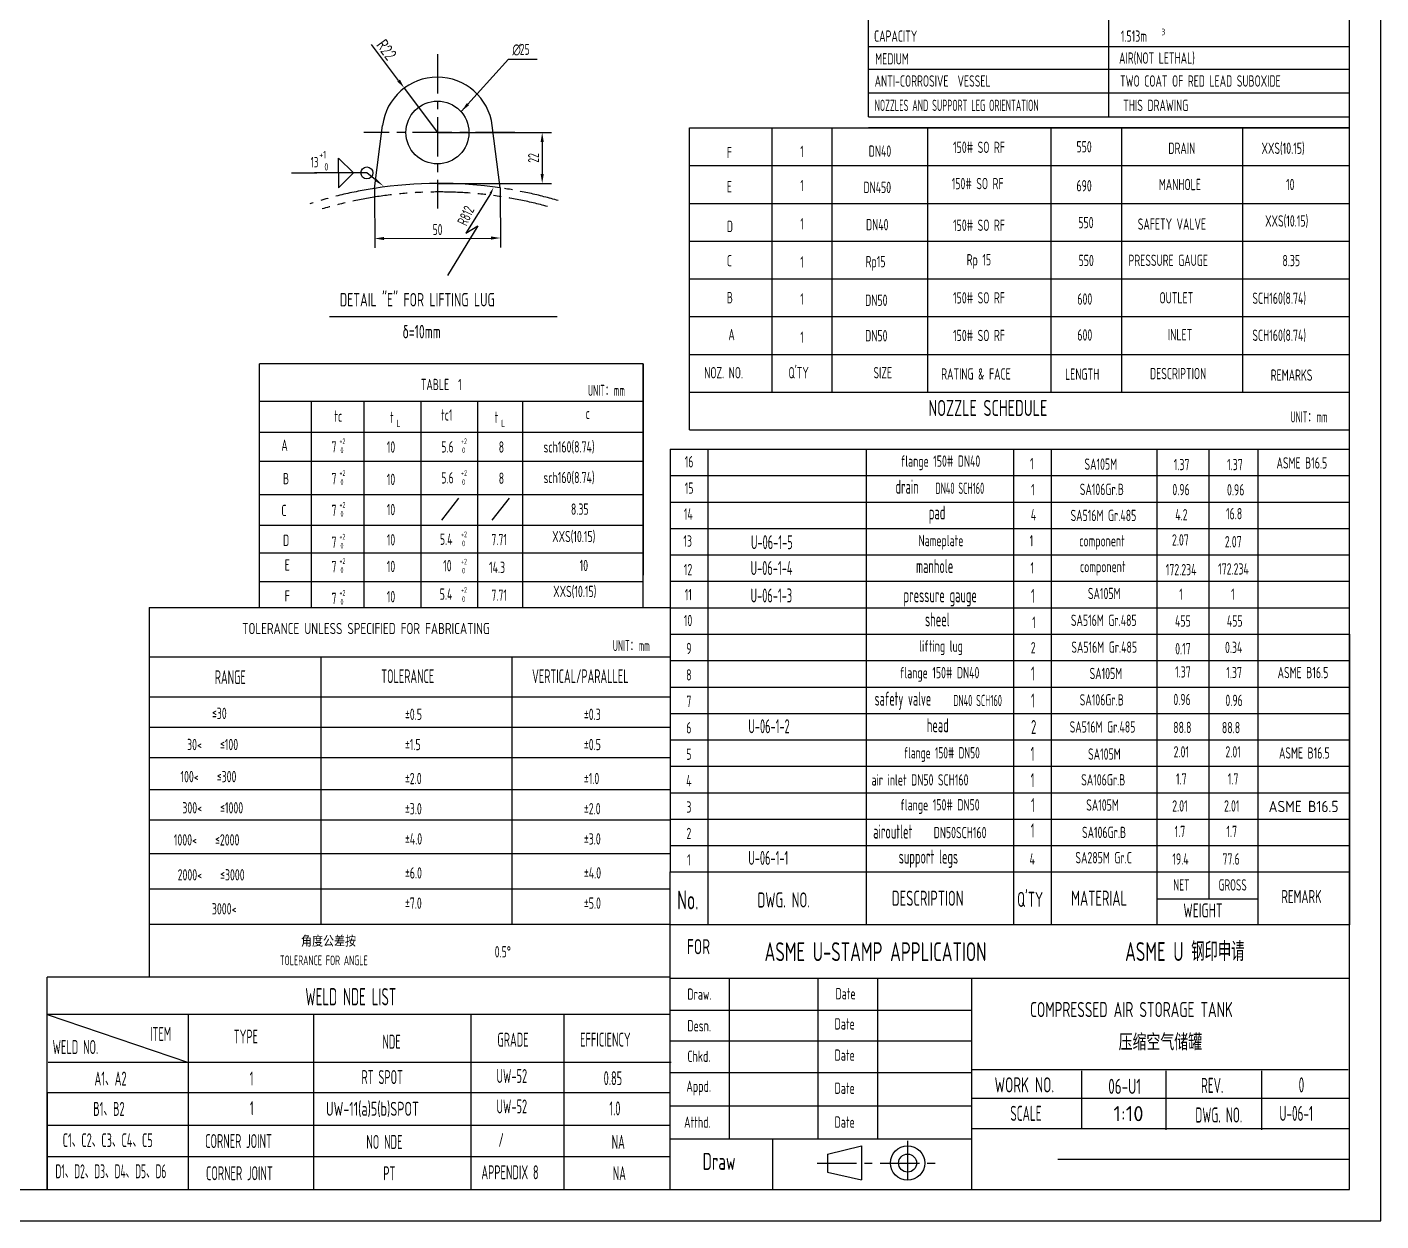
# Model space of a CAD drawing. Extents: x 2148 to 19378, y -121 to 5940.
# Drawn here: x 6254 to 10558, y 0 to 3795 of the extents above; entities that cross this region are included whole.
import ezdxf
from ezdxf.enums import TextEntityAlignment as Align

# ---------------------------------------------------------------- set-up
doc = ezdxf.new("R2010")
doc.units = 0
doc.header["$LTSCALE"] = 100
doc.header["$MEASUREMENT"] = 0
for name, pattern in [('G', [2, 1.25, -0.25, 0.25, -0.25]), ('J', [2, 1.25, -0.25, 0.25, -0.25]), ('K', [2.5, 1.25, -0.25, 0.25, -0.25, 0.25, -0.25])]:
    doc.linetypes.add(name, pattern=pattern)
doc.layers.get('DEFPOINTS').update_dxf_attribs({"linetype": 'CONTINUOUS'})
for name, color, linetype in [('01', 7, 'CONTINUOUS'), ('02', 1, 'CONTINUOUS'), ('05', 4, 'G'), ('07', 6, 'K'), ('10', 1, 'CONTINUOUS'), ('11', 3, 'CONTINUOUS'), ('13', 3, 'CONTINUOUS')]:
    doc.layers.add(name, color=color, linetype=linetype)
doc.styles.get("Standard").update_dxf_attribs({"font": 'isocp.shx', "width": 0.707, "bigfont": 'hztxt.shx'})
doc.dimstyles.new('INTE', dxfattribs={"dimscale": 10, "dimtxt": 3.5, "dimasz": 3, "dimexe": 3, "dimexo": 0, "dimgap": 1, "dimtad": 1, "dimdec": 3, "dimtxsty": 'STANDARD', "dimcen": 0, "dimclrd": 1, "dimclre": 1, "dimclrt": 3, "dimaunit": 1, "dimazin": 3, "dimtfac": 1, "dimtdec": 4, "dimtofl": 0, "dimtmove": 0, "dimatfit": 3, "dimtzin": 0})

# ---------------------------------------------------------------- blocks, each defined once
blk = doc.blocks.new('*D50')
at = {"layer": '10', "color": 1}
blk.add_line((7435.3, 3625), (7349.5, 3740), dxfattribs=at)
blk.add_solid([(7439.3, 3628), (7431.3, 3622), (7453.3, 3600.9)], dxfattribs=at)
at = {"layer": 'DEFPOINTS', "color": 0}
for p in [(7453.3, 3600.9), (7558.5, 3459.8)]:
    blk.add_point(p, dxfattribs=at)
at = {"layer": '10', "color": 3, "insert": (7396.9, 3722.5), "char_height": 35, "attachment_point": 5, "rotation": 306.7158}
blk.add_mtext('{\\Fsimplex.shx|c0;R22}', dxfattribs=at)
blk = doc.blocks.new('*D51')
at = {"layer": '10', "color": 1}
for p, q in [((7358.3, 3282.2), (7359.1, 3092.8)), ((7758.5, 3283.8), (7759.3, 3094.5)), ((7389, 3122.9), (7729.2, 3124.4))]:
    blk.add_line(p, q, dxfattribs=at)
for points in [[(7388.9, 3127.9), (7389, 3117.9), (7359, 3122.8)], [(7729.2, 3129.4), (7729.2, 3119.4), (7759.2, 3124.5)]]:
    blk.add_solid(points, dxfattribs=at)
at = {"layer": 'DEFPOINTS', "color": 0}
for p in [(7358.3, 3282.2), (7758.5, 3283.8), (7759.2, 3124.5)]:
    blk.add_point(p, dxfattribs=at)
at = {"layer": '10', "color": 3, "insert": (7558.9, 3151.2), "char_height": 35, "attachment_point": 5, "rotation": 0.2422}
blk.add_mtext('50', dxfattribs=at)
blk = doc.blocks.new('*D52')
at = {"layer": '10', "color": 1}
for p, q in [((7558.5, 3459.8), (7921.6, 3459.8)), ((7891.6, 3429.8), (7891.6, 3328.1)), ((7558.5, 3298.1), (7921.6, 3298.1))]:
    blk.add_line(p, q, dxfattribs=at)
for points in [[(7886.6, 3429.8), (7896.6, 3429.8), (7891.6, 3459.8)], [(7886.6, 3328.1), (7896.6, 3328.1), (7891.6, 3298.1)]]:
    blk.add_solid(points, dxfattribs=at)
at = {"layer": 'DEFPOINTS', "color": 0}
for p in [(7558.5, 3459.8), (7558.5, 3298.1), (7891.6, 3298.1)]:
    blk.add_point(p, dxfattribs=at)
at = {"layer": '10', "color": 3, "insert": (7864.1, 3379), "char_height": 35, "attachment_point": 5, "rotation": 90}
blk.add_mtext('22', dxfattribs=at)

msp = doc.modelspace()

# ---------------------------------------------------------------- linework, layer by layer
at = {"layer": '01'}
for p, q in [((7358.2815, 3282.1525), (7383.9266, 3482.2209)), ((7758.4983, 3283.844), (7733.07, 3482.2209)), ((10457.9611, 100), (10457.9611, 772)), ((8297.9611, 100), (10457.9611, 100))]:
    msp.add_line(p, q, dxfattribs=at)
msp.add_circle((7558.4983, 3459.844), 100, dxfattribs=at)
for centre, radius, start, end in [((7558.4983, 3459.844), 176, 7.304446, 172.695554), ((7563.9719, 1962.2761), 1335.8078, 81.6265502, 98.8577608)]:
    msp.add_arc(centre, radius, start, end, dxfattribs=at)
at = {"layer": '01', "color": 1}
msp.add_solid([(7723.8952, 3267.1295), (7730.3338, 3263.907), (7736.782, 3284.834)], dxfattribs=at)
at = {"layer": '02'}
for p, q in [((8928.6141, 3509.6148), (10457.9611, 3509.6148)), ((7175.0549, 3331.022), (7094.7354, 3331.022)), ((7215.4122, 2874.9469), (7939.0063, 2874.9469)), ((8212.2685, 2724.3345), (6993.1148, 2724.3345)), ((6993.1148, 1949.6403), (6993.1148, 2724.3345)), ((8212.2685, 2724.3345, -0.0011), (8212.2685, 2724.325, -0.0011)), ((8212.2685, 1949.6403), (8212.2685, 2724.3345)), ((8212.2685, 2724.325, -0.0011), (8212.2685, 2640.325, -0.0011)), ((8212.2685, 2640.325, -0.0011), (8212.2685, 2556.325, -0.0011)), ((8212.2685, 2604.2693), (6993.1148, 2604.2693)), ((7158.0328, 1949.6403), (7158.0328, 2604.2693)), ((7325.8387, 1949.6403), (7325.8387, 2604.2693)), ((7507.1279, 1949.6403), (7507.1279, 2604.2693)), ((7687.2056, 1949.6403), (7687.2056, 2604.2693)), ((7829.8227, 1949.6403), (7829.8227, 2604.2693)), ((8212.2685, 2556.325, -0.0011), (8212.2685, 2472.325, -0.0011)), ((8212.2685, 2506.0927), (6993.1148, 2506.0927)), ((8212.2685, 2472.325, -0.0011), (8212.2685, 2388.325, -0.0011)), ((8212.2685, 2414.1121), (6993.1148, 2414.1121)), ((8297.9611, 2453.213, -0.0011), (8297.9611, 1109.213, -0.0011)), ((8297.9611, 2453.213, -0.0011), (10457.9611, 2453.213, -0.0011)), ((8417.9611, 2453.213, -0.0011), (8417.9611, 1781.213, -0.0011)), ((8921.9611, 2453.213, -0.0011), (8921.9611, 1781.213, -0.0011)), ((9389.9611, 2453.213, -0.0011), (9389.9611, 1781.213, -0.0011)), ((9509.9611, 2453.213, -0.0011), (9509.9611, 1781.213, -0.0011)), ((9845.9611, 2453.213, -0.0011), (9845.9611, 1781.213, -0.0011)), ((10011.06, 2453.213, -0.0011), (10011.06, 1023.5676, -0.0011)), ((10166.4337, 2453.213, -0.0011), (10166.4337, 1786.0708, -0.0011)), ((8212.2685, 2388.325, -0.0011), (8212.2685, 2304.325, -0.0011)), ((8297.9611, 2369.213, -0.0011), (10457.9611, 2369.213, -0.0011)), ((8297.9611, 2369.213, -0.0011), (10457.9611, 2369.213, -0.0011)), ((8212.2685, 2308.4515), (6993.1148, 2308.4515)), ((8212.2685, 2304.325, -0.0011), (8212.2685, 2052.325, -0.0011)), ((8297.9611, 2285.213, -0.0011), (10457.9611, 2285.213, -0.0011)), ((8212.2685, 2211.1049), (6993.1148, 2211.1049)), ((8297.9611, 2201.213, -0.0011), (10457.9611, 2201.213, -0.0011)), ((8297.9611, 2201.213, -0.0011), (10457.9611, 2201.213, -0.0011)), ((8212.2685, 2122.9947), (6993.1148, 2122.9947)), ((8297.9611, 2117.213, -0.0011), (10457.9611, 2117.213, -0.0011)), ((8212.2685, 2031.5266), (6993.1148, 2031.5266)), ((8297.9611, 2033.213, -0.0011), (10457.9611, 2033.213, -0.0011)), ((6642.3692, 1949.6403), (8297.9611, 1949.6403)), ((6642.3692, 1949.6403), (6642.3692, 774.9104)), ((8297.9611, 1949.213, -0.0011), (10457.9611, 1949.213, -0.0011)), ((8297.9611, 1865.213, -0.0011), (10457.9611, 1865.213, -0.0011)), ((10457.9611, 1865.213, -0.0011), (10457.9611, 1781.213, -0.0011)), ((8297.9611, 1792.2526), (6642.3692, 1792.2526)), ((7188.2214, 1792.2526), (7188.2214, 942.7485)), ((7794.8357, 1792.2526), (7794.8357, 942.7485)), ((8297.9611, 1781.213), (10457.9611, 1781.213)), ((8297.9611, 1781.213, -0.0011), (10457.9611, 1781.213, -0.0011)), ((8417.9611, 1781.213, -0.0011), (8417.9611, 1697.213, -0.0011)), ((8921.9611, 1781.213, -0.0011), (8921.9611, 1697.213, -0.0011)), ((9389.9611, 1781.213, -0.0011), (9389.9611, 1697.213, -0.0011)), ((9509.9611, 1781.213, -0.0011), (9509.9611, 1697.213, -0.0011)), ((9845.9611, 1781.213, -0.0011), (9845.9611, 941.213, -0.0011)), ((10166.4337, 1786.0708, -0.0011), (10166.4337, 1702.0708, -0.0011)), ((10457.9611, 1781.213, -0.0011), (10457.9611, 1697.213, -0.0011)), ((8297.9611, 1697.213), (10457.9611, 1697.213)), ((8297.9611, 1697.213, -0.0011), (10457.9611, 1697.213, -0.0011)), ((8417.9611, 1697.213, -0.0011), (8417.9611, 1613.213, -0.0011)), ((8921.9611, 1697.213, -0.0011), (8921.9611, 1613.213, -0.0011)), ((9389.9611, 1697.213, -0.0011), (9389.9611, 1613.213, -0.0011)), ((9509.9611, 1697.213, -0.0011), (9509.9611, 1613.213, -0.0011)), ((10166.4337, 1702.0708, -0.0011), (10166.4337, 1618.0708, -0.0011)), ((10457.9611, 1697.213, -0.0011), (10457.9611, 1613.213, -0.0011)), ((8297.9611, 1665.0813), (6642.3692, 1665.0813)), ((8297.9611, 1613.213), (10457.9611, 1613.213)), ((8297.9611, 1613.213, -0.0011), (10457.9611, 1613.213, -0.0011)), ((8417.9611, 1613.213, -0.0011), (8417.9611, 1529.213, -0.0011)), ((8921.9611, 1613.213, -0.0011), (8921.9611, 1529.213, -0.0011)), ((9389.9611, 1613.213, -0.0011), (9389.9611, 1529.213, -0.0011)), ((9509.9611, 1613.213, -0.0011), (9509.9611, 1529.213, -0.0011)), ((10166.4337, 1618.0708, -0.0011), (10166.4337, 1534.0708, -0.0011)), ((10457.9611, 1613.213, -0.0011), (10457.9611, 1529.213, -0.0011)), ((8297.9611, 1568.4311), (6642.3692, 1568.4311)), ((8297.9611, 1529.213), (10457.9611, 1529.213)), ((8297.9611, 1529.213, -0.0011), (10457.9611, 1529.213, -0.0011)), ((8417.9611, 1529.213, -0.0011), (8417.9611, 1445.213, -0.0011)), ((8921.9611, 1529.213, -0.0011), (8921.9611, 1445.213, -0.0011)), ((9389.9611, 1529.213, -0.0011), (9389.9611, 1445.213, -0.0011)), ((9509.9611, 1529.213, -0.0011), (9509.9611, 1445.213, -0.0011)), ((10166.4337, 1534.0708, -0.0011), (10166.4337, 1450.0708, -0.0011)), ((10457.9611, 1529.213, -0.0011), (10457.9611, 1445.213, -0.0011)), ((8297.9611, 1471.781), (6642.3692, 1471.781)), ((8297.9611, 1445.213), (10457.9611, 1445.213)), ((8297.9611, 1445.213, -0.0011), (10457.9611, 1445.213, -0.0011)), ((8417.9611, 1445.213, -0.0011), (8417.9611, 1361.213, -0.0011)), ((8921.9611, 1445.213, -0.0011), (8921.9611, 1361.213, -0.0011)), ((9389.9611, 1445.213, -0.0011), (9389.9611, 1361.213, -0.0011)), ((9509.9611, 1445.213, -0.0011), (9509.9611, 1361.213, -0.0011)), ((10166.4337, 1450.0708, -0.0011), (10166.4337, 1366.0708, -0.0011)), ((10457.9611, 1445.213, -0.0011), (10457.9611, 1361.213, -0.0011)), ((8297.9611, 1370.044), (6642.3692, 1370.044)), ((8297.9611, 1361.213), (10457.9611, 1361.213)), ((8297.9611, 1361.213, -0.0011), (10457.9611, 1361.213, -0.0011)), ((8417.9611, 1361.213, -0.0011), (8417.9611, 1277.213, -0.0011)), ((8921.9611, 1361.213, -0.0011), (8921.9611, 1193.213, -0.0011)), ((9389.9611, 1361.213, -0.0011), (9389.9611, 1193.213, -0.0011)), ((9509.9611, 1361.213, -0.0011), (9509.9611, 1277.213, -0.0011)), ((10166.4337, 1366.0708, -0.0011), (10166.4337, 1282.0708, -0.0011)), ((10457.9611, 1361.213, -0.0011), (10457.9611, 1277.213, -0.0011)), ((8297.9611, 1273.3938), (6642.3692, 1273.3938)), ((8297.9611, 1277.213), (10457.9611, 1277.213)), ((8297.9611, 1277.213, -0.0011), (10457.9611, 1277.213, -0.0011)), ((8417.9611, 1277.213, -0.0011), (8417.9611, 1193.213, -0.0011)), ((9509.9611, 1277.213, -0.0011), (9509.9611, 1193.213, -0.0011)), ((10166.4337, 1282.0708, -0.0011), (10166.4337, 1198.0708, -0.0011)), ((10457.9611, 1277.213, -0.0011), (10457.9611, 1193.213, -0.0011)), ((8297.9611, 1166.5699), (6642.3692, 1166.5699)), ((8297.9611, 1193.213), (10457.9611, 1193.213)), ((8297.9611, 1193.213, -0.0011), (10457.9611, 1193.213, -0.0011)), ((8417.9611, 1193.213, -0.0011), (8417.9611, 941.213, -0.0011)), ((8921.9611, 1193.213, -0.0011), (8921.9611, 941.213, -0.0011)), ((9389.9611, 1193.213, -0.0011), (9389.9611, 941.213, -0.0011)), ((9509.9611, 1193.213, -0.0011), (9509.9611, 941.213, -0.0011)), ((10166.4337, 1198.0708, -0.0011), (10166.4337, 942.7485, -0.0011)), ((10457.9611, 1193.213, -0.0011), (10457.9611, 1109.213, -0.0011)), ((8297.9611, 100), (8297.9611, 1109.4555)), ((8297.9611, 1109.213), (10457.9611, 1109.213)), ((10457.9611, 1109.213, 0.0001), (10457.9611, 941.213, 0.0001)), ((8297.9611, 1054.6592), (6642.3692, 1054.6592)), ((8297.9611, 942.7485), (6642.3692, 942.7485)), ((8297.9611, 100), (8297.9611, 838.5283)), ((6317.9807, 100), (6317.9807, 774.9104)), ((8297.9611, 774.9104), (6317.9807, 774.9104)), ((8487.5761, 260.7412), (8487.5761, 772)), ((8769.1224, 260.7412), (8769.1224, 772)), ((8958.4383, 260.7412), (8958.4383, 772)), ((9257.9611, 100), (9257.9611, 772)), ((8297.9611, 655.9822), (6317.9807, 655.9822)), ((6317.9807, 655.9822), (6767.2764, 503.7154)), ((6767.2764, 100), (6767.2764, 655.9822)), ((7166.0208, 100), (7166.0208, 655.9822)), ((7666.3257, 100), (7666.3257, 655.9822)), ((7961.2709, 100), (7961.2709, 655.9822)), ((8297.9611, 670.218), (9257.9611, 670.218)), ((8297.9611, 572.3171), (9257.9611, 572.3171)), ((8301.5478, 503.7154), (6321.5674, 503.7154)), ((9257.9611, 481.2725), (10454.1849, 481.2725)), ((9606.7338, 293.3638), (9606.7338, 477.1572)), ((9875.6553, 289.2485), (9875.6553, 477.1572)), ((10179.749, 289.2485), (10179.749, 477.1572)), ((8301.055, 472.0232), (9257.9611, 472.0232)), ((8297.9611, 406.9296), (6317.9807, 406.9296)), ((9257.9611, 389.7923), (10457.9611, 389.7923)), ((8297.9611, 365.7227), (9257.9611, 365.7227)), ((8297.9611, 303.5239), (6317.9807, 303.5239)), ((8297.9611, 260.7412), (9257.9611, 260.7412)), ((8623.3481, 260.7412), (8623.3481, 100)), ((9257.9611, 293.3638), (10457.9611, 293.3638)), ((8297.9611, 203.438), (6317.9807, 203.438)), ((9531.2454, 196.6819), (10457.9611, 196.6819))]:
    msp.add_line(p, q, dxfattribs=at)
for points in [[(2147.9611, 0), (10557.9611, 0), (10557.9611, 5940), (2147.9611, 5940)], [(2397.9611, 100), (10457.9611, 100), (10457.9611, 5840), (2397.9611, 5840)], [(7243.9936, 3378.7583), (7291.5135, 3331.2383), (7243.9936, 3331.2383)], [(7243.9936, 3283.7183), (7291.5135, 3331.2383), (7243.9936, 3331.2383)]]:
    msp.add_lwpolyline(points, close=True, dxfattribs=at)
msp.add_lwpolyline([(7361.9533, 3309.3194), (7334.2816, 3331.2383), (7167.9616, 3331.2384)], dxfattribs=at)
msp.add_lwpolyline([(7388.0283, 3288.6654, 0, 7.6032, 0), (7361.9533, 3309.3194, 7.6032, 7.6032, 0)], format="xyseb", dxfattribs=at)
msp.add_circle((7334.2816, 3331.2383), 19.008, dxfattribs=at)
msp.add_point((10457.9611, 1109.4555), dxfattribs=at)
at = {"layer": '05', "linetype": 'G'}
for p, q in [((7558.4983, 3708.9045), (7558.4983, 3218.0827)), ((7804.7757, 3459.844), (7324.8719, 3459.844))]:
    msp.add_line(p, q, dxfattribs=at)
at = {"layer": '07'}
for radius, start, end in [(1335.8078, 98.8577608, 107.9060203), (1335.8078, 73.5277859, 81.6265502), (1308.5557, 74.7402615, 107.2819799)]:
    msp.add_arc((7563.9719, 1962.2761), radius, start, end, dxfattribs=at)
at = {"layer": '10'}
for p, q in [((8928.6141, 3509.6148), (8928.6141, 5840)), ((9693.2941, 3509.6148), (9693.2941, 5186.9817)), ((10457.9611, 3732.6476), (8928.6141, 3732.6476)), ((10457.9611, 3660.1066), (8928.6141, 3660.1066)), ((7453.2773, 3600.9275), (7558.4983, 3459.844)), ((10457.9611, 3584.8607), (8928.6141, 3584.8607)), ((8360.0396, 3474.5428), (10457.9611, 3474.5428)), ((8360.0396, 2514.8429), (8360.0396, 3474.5428)), ((8622.7323, 2634.5428), (8622.7323, 3474.5428)), ((8813.9649, 2634.5428), (8813.9649, 3474.5428)), ((10457.9611, 3474.5428), (8928.6141, 3474.5428)), ((9117.7916, 2634.5428), (9117.7916, 3474.5428)), ((9509.34, 2634.5428), (9509.34, 3474.5428)), ((9734.4506, 2634.5428), (9734.4506, 3474.5428)), ((10119.3956, 2634.5428), (10119.3956, 3474.5428)), ((10457.9611, 2480.879), (10457.9611, 3474.5428)), ((8360.0396, 3354.5428), (10457.9611, 3354.5428)), ((7727.7901, 3265.1801), (7648.5523, 3139.8984)), ((8360.0396, 3234.5428), (10457.9611, 3234.5428)), ((7686.8536, 3163.2824), (7590.409, 3005.0793)), ((7648.5523, 3139.8984), (7686.8536, 3163.2824)), ((8360.0396, 3114.5428), (10457.9611, 3114.5428)), ((8360.0396, 2994.5428), (10457.9611, 2994.5428)), ((8360.0396, 2874.5428), (10457.9611, 2874.5428)), ((8360.0396, 2754.5428), (10457.9611, 2754.5428)), ((8360.0396, 2634.5428), (10457.9611, 2634.5428)), ((8360.0396, 2514.8429), (10457.9611, 2514.8429)), ((9845.9611, 1023.5676), (10166.4337, 1023.5676)), ((8297.9611, 942.7485), (10457.9611, 942.7485)), ((8297.9611, 772), (10457.9611, 772)), ((6317.9807, 406.9296), (6317.9807, 100)), ((8798.8238, 212.6356), (8906.5413, 238.5121)), ((8906.5413, 238.5121), (8906.5413, 130.8397)), ((8798.8238, 212.6356), (8798.8238, 155.235)), ((8798.8238, 155.235), (8906.5413, 130.8397))]:
    msp.add_line(p, q, dxfattribs=at)
at = {"layer": '10', "linetype": 'J'}
for p, q in [((9053.0371, 254.251), (9053.0371, 109.3144)), ((8765.7904, 183.9353), (9142.0836, 183.9353))]:
    msp.add_line(p, q, dxfattribs=at)
at = {"layer": '10'}
for radius in [54.5768, 28.7003]:
    msp.add_circle((9053.0371, 183.9353), radius, dxfattribs=at)
at = {"layer": '11'}
for p, q in [((7625.4481, 2297.4182), (7571.0843, 2227.5859)), ((7786.2113, 2297.4182), (7731.8475, 2227.5859))]:
    msp.add_line(p, q, dxfattribs=at)
at = {"layer": 'DEFPOINTS', "color": 0, "linetype": 'BYBLOCK'}
for p in [(7558.4984, 3456.0629), (7298.0542, 3271.3483), (7828.5892, 3271.6118)]:
    msp.add_point(p, dxfattribs=at)

# ---------------------------------------------------------------- texts
at = {"layer": '02', "color": 3, "width": 0.7}
msp.add_text('13   ', height=33.12, dxfattribs=at).set_placement((7187.8708, 3365.6716), align=Align.MIDDLE)
at = {"layer": '02', "color": 3, "width": 0.707}
for s, p in [('DETAIL "E" FOR LIFTING LUG', (7248.3871, 2906.8938)), ('δ=10mm', (7447.8091, 2805.5305))]:
    msp.add_text(s, height=42.768, dxfattribs=at).set_placement(p)
at = {"layer": '02', "color": 3, "char_height": 23.2848, "attachment_point": 7}
for s, insert in [('+1', (7183.1371, 3377.9235)), ('0', (7199.2599, 3338.9103))]:
    msp.add_mtext(s, dxfattribs=dict(at, insert=insert))
at = {"layer": '10', "color": 3, "width": 0.707}
for s, p in [('∅', (7796.7101, 3706.7413)), ('25', (7820.399, 3706.6635))]:
    msp.add_text(s, height=35, dxfattribs=at).set_placement(p)
msp.add_text('R812', height=34.56, rotation=65.0075306, dxfattribs=at).set_placement((7651.5038, 3160.5659))
at = {"layer": '11'}
for s, height, width, p in [('3', 21, 0.707, (9860.3927, 3769.1033)), ('CAPACITY', 36, 0.7, (8946.6237, 3748.2285)), ('1.513m', 36, 0.7, (9731.1338, 3748.2285)), ('MEDIUM', 36, 0.7, (8950.3004, 3676.0428)), ('AIR(NOT LETHAL)', 36, 0.7, (9725.4099, 3678.5337)), ('ANTI-CORROSIVE  VESSEL', 36, 0.7, (8948.5046, 3605.5603)), ('TWO COAT OF RED LEAD SUBOXIDE', 36, 0.7, (9728.6405, 3605.5603)), ('NOZZLES AND SUPPORT LEG ORIENTATION', 36, 0.6, (8948.5047, 3528.1731)), ('THIS DRAWING', 36, 0.7, (9738.6138, 3528.1731)), ('F', 36, 0.7, (8478.6437, 3378.1327)), ('1', 36, 0.7, (8712.0147, 3381.735)), ('DN40', 36, 0.7, (8929.687, 3382.6211)), ('150# SO RF', 36, 0.7, (9197.8302, 3394.7655)), ('550', 36, 0.7, (9590.1103, 3396.4972)), ('DRAIN', 36, 0.7, (9882.2179, 3391.7262)), ('XXS(10.15)', 36, 0.7, (10178.4604, 3391.7262)), ('150# SO RF', 36, 0.7, (9193.5537, 3279.4143)), ('E', 36, 0.7, (8478.6437, 3269.3822)), ('1', 36, 0.7, (8712.0147, 3273.3107)), ('DN450', 36, 0.7, (8912.8467, 3267.3907)), ('690', 36, 0.7, (9590.1103, 3272.6539)), ('MANHOLE', 36, 0.7, (9852.0638, 3276.533)), ('10', 36, 0.7, (10256.4364, 3276.6295)), ('1', 36, 0.7, (8712.0147, 3151.7172)), ('DN40', 36, 0.7, (8921.0286, 3148.868)), ('550', 36, 0.7, (9595.8826, 3155.5048)), ('SAFETY VALVE', 36, 0.7, (9785.0548, 3150.7337)), ('XXS(10.15)', 36, 0.7, (10189.9283, 3160.6781)), ('D', 36, 0.7, (8478.6437, 3143.3315)), ('150# SO RF', 36, 0.7, (9197.8302, 3146.974)), ('C', 36, 0.7, (8478.6437, 3034.3167)), ('1', 36, 0.7, (8712.0147, 3030.1238)), ('Rp15', 36, 0.7, (8919.9104, 3031.4674)), ('Rp 15', 36, 0.7, (9241.0818, 3037.4336)), ('550', 36, 0.7, (9596.7766, 3035.0085)), ('PRESSURE GAUGE', 36, 0.7, (9755.2957, 3035.5352)), ('8.35', 36, 0.7, (10244.8003, 3034.7357)), ('B', 36, 0.7, (8478.6437, 2916.9161)), ('1', 36, 0.7, (8712.0147, 2912.7232)), ('DN50', 36, 0.7, (8918.3613, 2908.5303)), ('150# SO RF', 36, 0.7, (9197.8302, 2916.2716)), ('600', 36, 0.7, (9592.8944, 2912.5564)), ('OUTLET', 36, 0.7, (9854.1211, 2916.4355)), ('SCH160(8.74)', 36, 0.7, (10149.236, 2915.0319)), ('A', 36, 0.7, (8483.4199, 2799.5155)), ('1', 36, 0.7, (8712.0147, 2791.1297)), ('DN50', 36, 0.7, (8918.3613, 2795.9008)), ('150# SO RF', 36, 0.7, (9197.8302, 2796.6481)), ('600', 36, 0.7, (9592.8944, 2798.2906)), ('INLET', 36, 0.7, (9880.9247, 2799.2864)), ('SCH160(8.74)', 36, 0.7, (10149.236, 2797.281)), ('NOZ. NO.', 36, 0.7, (8406.7103, 2678.283)), ("Q'TY", 36, 0.7, (8674.4215, 2678.283)), ('SIZE', 36, 0.7, (8944.6277, 2678.283)), ('DESCRIPTION', 36, 0.7, (9823.865, 2675.443)), ('TABLE  1', 36, 0.7, (7505.7293, 2640.8649)), ('RATING & FACE', 36, 0.7, (9160.0377, 2674.3684)), ('LENGTH', 36, 0.7, (9554.0107, 2673.5806)), ('REMARKS', 36, 0.7, (10207.5724, 2670.6719)), (' UNIT：mm', 35.2, 0.6, (8025.0092, 2622.4459)), ('NOZZLE SCHEDULE', 51.2, 0.707, (9119.4382, 2558.5315, 0.0009)), ('tc', 36, 0.7, (7230.7751, 2540.3001)), ('t', 36, 0.7, (7407.8418, 2536.4613)), ('L', 23.04, 0.7, (7428.6029, 2523.6385)), ('tc1', 36, 0.7, (7570.2698, 2544.0967)), ('t', 36, 0.7, (7740.5441, 2536.4613)), ('L', 23.04, 0.7, (7761.3052, 2523.6385)), ('c', 36, 0.7, (8029.5547, 2548.8425)), (' UNIT：mm', 35.2, 0.6, (10258.4065, 2538.0026)), ('A', 36, 0.7, (7062.3405, 2447.8924)), ('7', 36, 0.7, (7221.9071, 2442.5402)), ('+2', 18, 0.7, (7247.1463, 2469.4474)), ('0', 18, 0.7, (7250.3618, 2440.7058)), ('10', 36, 0.7, (7397.548, 2442.1276)), ('5.6', 36, 0.7, (7570.8944, 2442.5402)), ('+2', 18, 0.7, (7633.7005, 2469.4474)), ('0', 18, 0.7, (7636.9161, 2440.7058)), ('8', 36, 0.7, (7753.3947, 2442.1276)), ('sch160(8.74)', 36, 0.7, (7895.7699, 2442.5402)), ('16', 36, 0.7, (8344.8229, 2395.297)), ('B', 36, 0.7, (7067.6977, 2341.5479)), ('7', 36, 0.7, (7221.9071, 2341.4768)), ('+2', 18, 0.7, (7247.1463, 2368.384)), ('10', 36, 0.7, (7397.548, 2339.2146)), ('5.6', 36, 0.7, (7570.8944, 2344.0966)), ('+2', 18, 0.7, (7633.7005, 2368.384)), ('8', 36, 0.7, (7753.3947, 2342.869)), ('sch160(8.74)', 36, 0.7, (7895.7699, 2345.1621)), ('0', 18, 0.7, (7250.3618, 2339.6425)), ('0', 18, 0.7, (7636.9161, 2339.6425)), ('15', 36, 0.7, (8344.8229, 2311.297)), ('drain', 44.4, 0.6, (9014.8343, 2311.6906)), ('DN40 SCH160', 36, 0.5, (9141.9095, 2310.9548)), ('+2', 18, 0.7, (7247.1463, 2267.3207)), ('C', 36, 0.7, (7062.3405, 2240.5614)), ('7', 36, 0.7, (7221.9071, 2240.4135)), ('0', 18, 0.7, (7250.3618, 2238.5792)), ('10', 36, 0.7, (7397.548, 2243.1625)), ('8.35', 36, 0.7, (7983.06, 2244.6886)), ('14', 36, 0.7, (8342.0288, 2229.0412)), (' pad', 44.4, 0.6, (9105.6054, 2229.6814)), ('XXS(10.15)', 36, 0.7, (7923.4997, 2157.6352)), ('D', 36, 0.7, (7067.6977, 2145.4915)), ('7', 36, 0.7, (7221.9071, 2139.3501)), ('+2', 18, 0.7, (7247.1463, 2166.2574)), ('0', 18, 0.7, (7250.3618, 2137.5158)), ('10', 36, 0.7, (7397.548, 2147.1104)), ('5.4', 36, 0.7, (7566.4848, 2148.9854)), ('+2', 18, 0.7, (7633.7005, 2173.4762)), ('0', 18, 0.7, (7636.9161, 2144.7346)), ('7.71', 36, 0.7, (7729.9124, 2147.9611)), ('13', 36, 0.7, (8340.5437, 2143.297)), ('U-06-1-5', 44.4, 0.6, (8555.2976, 2135.2865)), ('E', 36, 0.7, (7073.0549, 2067.1795)), ('7', 36, 0.7, (7221.9071, 2061.7479)), ('+2', 18, 0.7, (7247.1463, 2088.6552)), ('0', 18, 0.7, (7250.3618, 2059.9136)), ('10', 36, 0.7, (7397.548, 2062.493)), ('10', 36, 0.7, (7576.7896, 2064.78)), ('+2', 18, 0.7, (7633.7005, 2086.8505)), ('0', 18, 0.7, (7636.9161, 2058.1089)), ('14.3', 36, 0.7, (7722.6871, 2059.5307)), ('10', 36, 0.7, (8010.6677, 2065.5223)), ('12', 36, 0.7, (8342.0288, 2052.4921)), ('U-06-1-4', 44.4, 0.6, (8554.1129, 2053.2474)), ('manhole', 44.4, 0.6, (9080.0485, 2059.3572)), ('F', 36, 0.7, (7073.0549, 1968.5295)), ('7', 36, 0.7, (7221.9071, 1960.6846)), ('+2', 18, 0.7, (7247.1463, 1987.5918)), ('10', 36, 0.7, (7397.548, 1966.4409)), ('5.4', 36, 0.7, (7565.851, 1974.352)), ('+2', 18, 0.7, (7633.7005, 1996.6153)), ('0', 18, 0.7, (7636.9161, 1967.8738)), ('7.71', 36, 0.7, (7729.9124, 1971.1002)), ('XXS(10.15)', 36, 0.7, (7926.7147, 1983.0647)), ('11', 36, 0.7, (8344.8229, 1972.8525)), ('U-06-1-3', 44.4, 0.6, (8554.1129, 1965.8964)), ('0', 18, 0.7, (7250.3618, 1958.8503)), ('TOLERANCE UNLESS SPECIFIED FOR FABRICATING ', 35.52, 0.8, (6937.7587, 1865.3605)), ('10', 36, 0.7, (8342.0288, 1890.5966)), ('sheel', 44.4, 0.6, (9108.87, 1889.8066)), (' UNIT：mm', 35.2, 0.6, (8103.9124, 1811.0219)), ('RANGE', 44, 0.6, (6850.7815, 1706.4507)), ('TOLERANCE', 44, 0.6, (7379.8577, 1709.4519)), ('VERTICAL/PARALLEL', 44, 0.6, (7859.618, 1709.4519)), ('safety valve', 44.4, 0.58, (8948.454, 1637.8416)), ('DN40 SCH160', 36, 0.5, (9198.3577, 1636.3112)), (' ≤30', 36, 0.7, (6827.3856, 1595.4038)), ('±0.5', 36, 0.7, (7455.3378, 1592.4025)), ('±0.3', 36, 0.7, (8024.2188, 1592.4025)), ('U-06-1-2', 44.4, 0.6, (8546.971, 1550.1798)), ('head', 44.4, 0.6, (9114.5039, 1553.5393)), ('30<    ≤100', 36, 0.7, (6762.7604, 1496.3619)), ('±1.5', 36, 0.7, (7455.3378, 1496.3619)), ('±0.5', 36, 0.7, (8024.2188, 1496.3619)), ('100<    ≤300', 36, 0.7, (6741.7315, 1394.3188)), ('±2.0', 36, 0.7, (7455.3378, 1388.3163)), ('±1.0', 36, 0.7, (8024.2188, 1388.3163)), ('air inlet DN50 SCH160', 36, 0.7, (8938.4921, 1384.014)), ('300<    ≤1000', 36, 0.7, (6747.7397, 1295.277)), ('±3.0', 36, 0.7, (7455.3378, 1292.2757)), ('±2.0', 36, 0.7, (8024.2188, 1292.2757)), ('airoutlet', 44.4, 0.6, (8943.855, 1215.4727)), ('DN50SCH160', 36, 0.7, (9136.2342, 1216.4584)), ('1000<    ≤2000', 36, 0.7, (6720.7025, 1193.2339)), ('±4.0', 36, 0.7, (7455.3378, 1196.2352)), ('±3.0', 36, 0.7, (8024.2188, 1196.2352)), ('U-06-1-1', 44.4, 0.6, (8546.7715, 1131.7718)), ('support legs', 44.4, 0.6, (9025.051, 1135.7165)), ('±6.0', 36, 0.7, (7455.3378, 1088.1896)), ('±4.0', 36, 0.7, (8024.2188, 1088.1896)), ('2000<    ≤3000', 36, 0.7, (6732.719, 1082.187)), ('No.', 60, 0.67, (8320.7839, 990.214, 0.0001)), ('DWG. NO.', 48, 0.67, (8576.1467, 996.2793, 0.0001)), ('DESCRIPTION', 48, 0.67, (9003.1123, 1001.6917, 0.0001)), ("Q'TY", 48, 0.67, (9401.5613, 998.1079, 0.0001)), ('MATERIAL', 48, 0.67, (9573.3011, 1001.8639, 0.0001)), ('REMARK', 42, 0.67, (10241.3593, 1010.1066, 0.0001)), ('3000<', 36, 0.7, (6841.6211, 974.1414)), ('±7.0', 36, 0.7, (7455.3378, 992.149)), ('±5.0', 36, 0.7, (8024.2188, 992.149)), ('WEIGHT', 44.4, 0.67, (9929.9357, 964.7585, 0.0001)), ('0.5%%D', 36, 0.7, (7740.551, 837.4673)), ('FOR', 48, 0.707, (8352.0404, 847.7566)), ('ASME U-STAMP APPLICATION', 60, 0.707, (8598.5046, 825.7675)), ('ASME U 钢印申请', 60, 0.707, (9744.6819, 826.2758)), ('TOLERANCE FOR ANGLE', 30.8, 0.6, (7057.9371, 812.8297)), ('WELD NDE LIST', 55, 0.6, (7138.5963, 685.1283)), ('COMPRESSED AIR STORAGE TANK', 48, 0.707, (9442.6056, 647.894)), ('ITEM', 44.4, 0.6, (6644.9109, 572.2873)), ('TYPE', 44.4, 0.6, (6910.9399, 563.8959)), ('WELD NO.', 44.4, 0.6, (6335.1158, 530.5082)), ('NDE', 44.4, 0.6, (7383.5602, 547.4207)), ('GRADE', 44.4, 0.6, (7749.0659, 553.7824)), ('EFFICIENCY', 44.4, 0.6, (8012.2559, 554.263)), ('压缩空气储罐', 52, 0.85, (9724.1376, 542.1573)), ('A1、A2', 44.4, 0.6, (6468.3723, 430.1826)), ('1', 44.4, 0.6, (6961.7474, 430.7176)), ('RT SPOT', 44.4, 0.6, (7317.2369, 435.0379)), ('UW-52', 44.4, 0.6, (7746.2812, 438.4825)), ('0.85', 44.4, 0.6, (8086.8818, 431.6049)), ('0', 48, 0.6, (10296.3771, 408.4012)), ('B1、B2', 44.4, 0.6, (6464.4445, 333.9656)), ('1', 44.4, 0.6, (6962.4845, 336.1779)), ('UW-11(a)5(b)SPOT', 44.4, 0.7, (7204.2968, 334.1782)), ('UW-52', 44.4, 0.6, (7746.2812, 341.6411)), ('1.0', 44.4, 0.6, (8105.0738, 335.4345)), ('U-06-1', 48, 0.6, (10235.2708, 317.8563)), ('C1、C2、C3、C4、C5', 44, 0.6, (6367.1985, 234.5729)), ('CORNER JOINT', 44.4, 0.6, (6820.0786, 231.613)), ('NO NDE', 44.4, 0.6, (7332.6188, 228.8449)), ('/', 44.4, 0.6, (7752.535, 235.428)), ('NA', 44.4, 0.6, (8112.2596, 228.846)), ('D1、D2、D3、D4、D5、D6', 44, 0.55, (6344.1726, 135.8166)), ('CORNER JOINT', 44.4, 0.6, (6822.8671, 129.3885)), ('PT', 44.4, 0.6, (7386.3777, 129.3175)), ('APPENDIX 8', 44.4, 0.6, (7698.2599, 132.3388)), ('NA', 44.4, 0.6, (8115.7712, 129.3623))]:
    msp.add_text(s, height=height, dxfattribs=dict(at, width=width)).set_placement(p)
for s, height, width, p in [('flange 150# DN40', 36, 0.7, (9157.8671, 2409.9503)), ('SA105M', 36, 0.7, (9667.4267, 2405.635)), ('ASME B16.5', 36, 0.7, (10306.6278, 2409.5295)), ('SA106Gr.B', 36, 0.7, (9670.7223, 2325.5873)), ('SA516M Gr.485', 36, 0.7, (9675.7856, 2242.6122)), ('Nameplate', 36, 0.7, (9159.2898, 2157.524)), ('component', 36, 0.7, (9671.2213, 2156.6915)), ('component', 36, 0.7, (9673.5322, 2074.6117)), ('172.234', 36, 0.7, (9922.8156, 2070.3504)), ('172.234', 36, 0.7, (10089.2705, 2072.6641)), ('pressure gauge', 44.4, 0.6, (9156.9366, 1982.1867)), ('SA105M', 36, 0.7, (9678.2993, 1994.4999)), ('1', 36, 0.7, (9922.4682, 1992.1032)), ('1', 36, 0.7, (10087.2478, 1992.1032)), ('SA516M Gr.485', 36, 0.7, (9676.8853, 1909.2492)), ('455', 36, 0.7, (9928.393, 1907.1264)), ('455', 36, 0.7, (10093.1726, 1907.1264)), ('lifting lug', 36, 0.7, (9159.5733, 1822.2083)), ('SA516M Gr.485', 36, 0.7, (9678.2266, 1823.8575)), ('flange 150# DN40', 36, 0.7, (9155.0308, 1737.4678)), ('SA105M', 36, 0.7, (9683.6965, 1740.1942)), ('1.37', 36, 0.7, (9928.4633, 1745.3175)), ('1.37', 36, 0.7, (10091.1785, 1743.2551)), ('ASME B16.5', 36, 0.7, (10310.1267, 1743.1701)), ('SA106Gr.B', 36, 0.7, (9670.5478, 1656.4246)), ('0.96', 36, 0.7, (9925.7508, 1657.5242)), ('0.96', 36, 0.7, (10091.1785, 1654.7448)), ('SA516M Gr.485', 36, 0.7, (9672.9282, 1570.2648)), ('88.8', 36, 0.7, (10081.3978, 1568.1892)), ('flange 150# DN50', 36, 0.67, (9162.1021, 1482.8435)), ('2.01', 36, 0.7, (9923.3144, 1491.1242)), ('2.01', 36, 0.7, (10088.094, 1491.1242)), ('SA105M', 36, 0.7, (9678.7479, 1483.9969)), ('ASME B16.5', 36, 0.7, (10314.4586, 1487.6419)), ('SA106Gr.B', 36, 0.7, (9675.2189, 1402.2004)), ('1.7', 36, 0.7, (9923.3144, 1405.1059)), ('1.7', 36, 0.7, (10088.094, 1405.1059)), ('flange 150# DN50', 36, 0.7, (9156.1188, 1317.3464)), ('SA105M', 36, 0.7, (9672.8947, 1322.0651)), ('2.01', 36, 0.7, (9918.9715, 1319.1262)), ('2.01', 36, 0.7, (10083.7511, 1319.1262)), ('SA106Gr.B', 36, 0.7, (9677.7499, 1235.0832)), ('1.7', 36, 0.7, (9918.9715, 1238.1364)), ('1.7', 36, 0.7, (10083.7511, 1238.1364)), ('SA285M Gr.C', 36, 0.7, (9676.3996, 1154.7219)), ('WORK NO.', 48, 0.7, (9424.3676, 432.5939)), ('06-U1', 48, 0.7, (9743.1375, 427.85)), ('REV.', 48, 0.6, (10021.6543, 430.8102)), ('SCALE', 48, 0.6, (9429.5164, 342.049)), ('DWG. NO.', 48, 0.6, (10042.5586, 336.7808))]:
    msp.add_text(s, height=height, dxfattribs=dict(at, width=width)).set_placement(p, align=Align.MIDDLE)
for s, height, width, p in [('1', 36, 0.7, (9448.2919, 2389.2619)), ('1.37', 36, 0.7, (9924.3732, 2386.191)), ('1.37', 36, 0.7, (10093.8246, 2386.191)), ('1', 36, 0.7, (9451.6031, 2306.5521)), ('0.96', 36, 0.7, (9922.4676, 2306.7895)), ('0.96', 36, 0.7, (10096.1988, 2306.0612)), ('4', 36, 0.7, (9453.3707, 2226.6431)), ('4.2', 36, 0.7, (9923.7444, 2226.8586)), ('16.8', 36, 0.7, (10091.3218, 2230.167)), ('1', 36, 0.7, (9446.9191, 2144.1288)), ('2.07', 36, 0.7, (9920.4323, 2146.738)), ('2.07', 36, 0.7, (10088.5076, 2141.0579)), ('1', 36, 0.7, (9449.5981, 2057.8331)), ('1', 44.4, 0.6, (9451.8412, 1964.8754)), ('1', 36, 0.7, (9454.9857, 1884.7856)), ('9', 36, 0.7, (8357.9611, 1801.6517)), ('2', 36, 0.7, (9452.5006, 1804.0201)), ('0.17', 36, 0.7, (9928.5819, 1800.9492)), ('0.34', 36, 0.7, (10089.7758, 1805.074)), ('8', 36, 0.7, (8357.9611, 1717.6517)), ('1', 44.4, 0.6, (9451.4286, 1718.0622)), ('7', 36, 0.7, (8357.9611, 1633.6517)), ('1', 44.4, 0.6, (9451.4286, 1632.0535)), ('6', 36, 0.7, (8357.9611, 1549.6517)), ('2', 44.4, 0.6, (9454.0305, 1547.91)), ('88.8', 36, 0.7, (9926.6374, 1550.6212)), ('1', 44.4, 0.6, (9450.28, 1462.6063)), ('5', 36, 0.7, (8357.9611, 1465.6517)), ('1', 44.4, 0.6, (9450.28, 1378.6063)), ('4', 36, 0.7, (8357.9611, 1381.6517)), ('1', 44.4, 0.6, (9451.9756, 1299.766)), ('3', 36, 0.7, (8357.9611, 1297.6517)), ('2', 36, 0.7, (8357.9611, 1213.6517)), ('1', 44.4, 0.6, (9450.8691, 1219.1755)), ('1', 36, 0.7, (8357.9611, 1129.6517)), ('4', 36, 0.7, (9449.4997, 1132.2092)), ('19.4', 36, 0.7, (9920.8115, 1132.4313)), ('77.6', 36, 0.7, (10081.6768, 1132.4779)), ('NET', 36, 0.67, (9923.5744, 1049.9824)), ('GROSS', 36, 0.67, (10086.7305, 1050.0627))]:
    msp.add_text(s, height=height, dxfattribs=dict(at, width=width)).set_placement(p, align=Align.CENTER)
for s, height, width, p, p2 in [('ASME B16.5', 36, 0.921036, (10201.0854, 1299.3997), (10423.0854, 1299.3997)), ('1:10', 48, 1.080621, (9707.4176, 317.0006), (9803.4176, 317.0006))]:
    msp.add_text(s, height=height, dxfattribs=dict(at, width=width)).set_placement(p, p2, align=Align.FIT)
msp.add_text('角度公差按', height=35, dxfattribs=at).set_placement((7124.916, 871.7215))
at = {"layer": '13', "width": 0.707}
for s, height, p in [('Draw.', 36, (8353.1502, 702.8735)), ('Date', 36, (8824.0653, 704.4878)), ('Desn.', 36, (8353.1503, 602.4168)), ('Date', 36, (8821.1467, 608.2548)), ('Chkd.', 36, (8353.1503, 505.3879)), ('Date', 36, (8821.1467, 509.1055)), ('Appd.', 36, (8350.0564, 410.2172)), ('Date', 36, (8821.1467, 403.7521)), ('Atthd.', 36, (8342.7099, 296.0519)), ('Date', 36, (8821.1467, 296.2263)), ('Draw', 54, (8401.4558, 162.3064))]:
    msp.add_text(s, height=height, dxfattribs=at).set_placement(p)

# ---------------------------------------------------------------- dimensions: what is measured, and where the dimension line sits
at = {"layer": '10'}
dim = msp.add_radius_dim(center=(7558.4983, 3459.844), mpoint=(7453.2773, 3600.9275), text='{\\Fsimplex.shx|c0;R22}', dimstyle='INTE', dxfattribs=at)
dim.commit()
dim.dimension.update_dxf_attribs({"geometry": '*D50', "text_midpoint": (7374.8863, 3706.0364), "dimtype": 164})
dim = msp.add_linear_dim(base=(7891.559, 3298.0726), p1=(7558.4983, 3459.844), p2=(7558.4983, 3298.0726), angle=90, text='22', dimstyle='INTE', dxfattribs=at)
dim.commit()
dim.dimension.update_dxf_attribs({"geometry": '*D52', "text_midpoint": (7864.0556, 3378.9583)})
dim = msp.add_aligned_dim(p1=(7358.2815, 3282.1525), p2=(7758.4983, 3283.844), distance=-159.3392, text='50', dimstyle='INTE', dxfattribs=at)
dim.commit()
dim.dimension.update_dxf_attribs({"geometry": '*D51', "text_midpoint": (7558.9471, 3151.1602)})

# ---------------------------------------------------------------- leaders
msp.add_leader([(7635.465, 3527.6287), (7784.8878, 3693.293), (7875.9993, 3693.293)], dimstyle='INTE', override={"dimgap": 1, "dimtad": 0}, dxfattribs=at)

doc.saveas('drawing.dxf')
